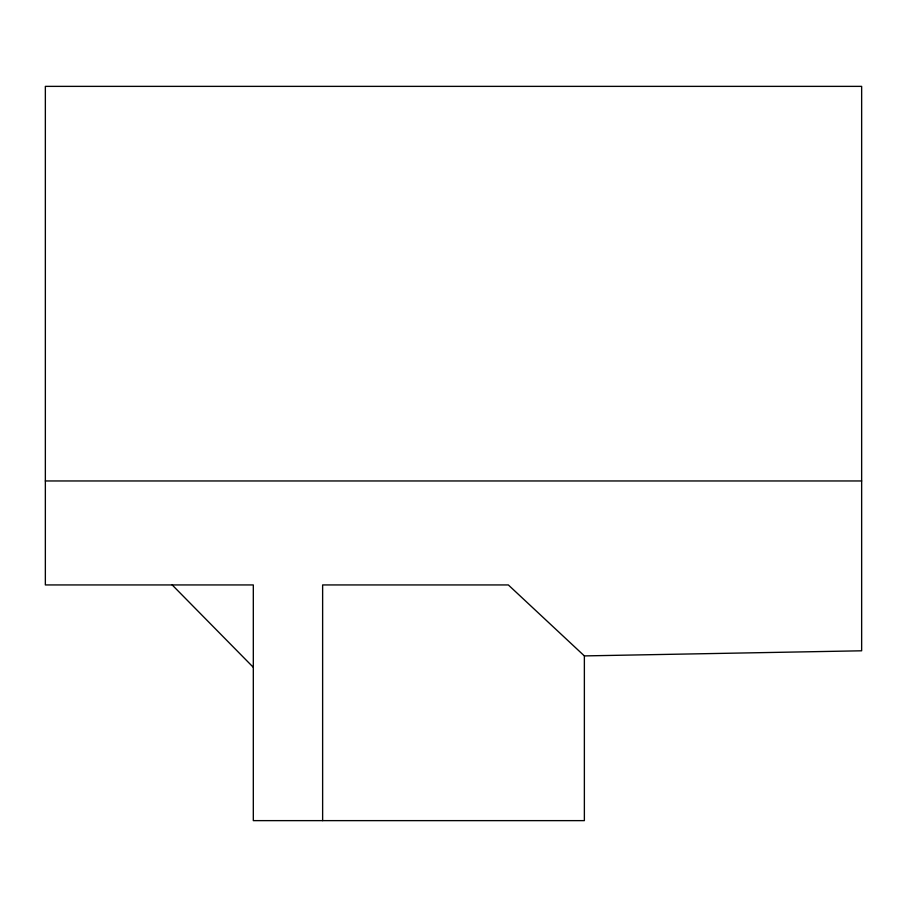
<?xml version="1.0" encoding="UTF-8"?>
<svg xmlns="http://www.w3.org/2000/svg" width="907" height="907" viewBox="0 0 907 907"><rect width="100%" height="100%" fill="white"/><g stroke="black" fill="none" stroke-linecap="round" stroke-linejoin="round"><path stroke-width="1.36" d="M584.369 655.908L861.65 650.795L861.65 86.369L45.35 86.369L45.35 584.936L253.314 584.936L253.314 820.631L584.369 820.631L584.369 655.908L508.328 584.936L322.631 584.936L322.631 820.631M45.35 480.959L861.65 480.959M172.183 584.936L253.314 667.325"/></g></svg>
